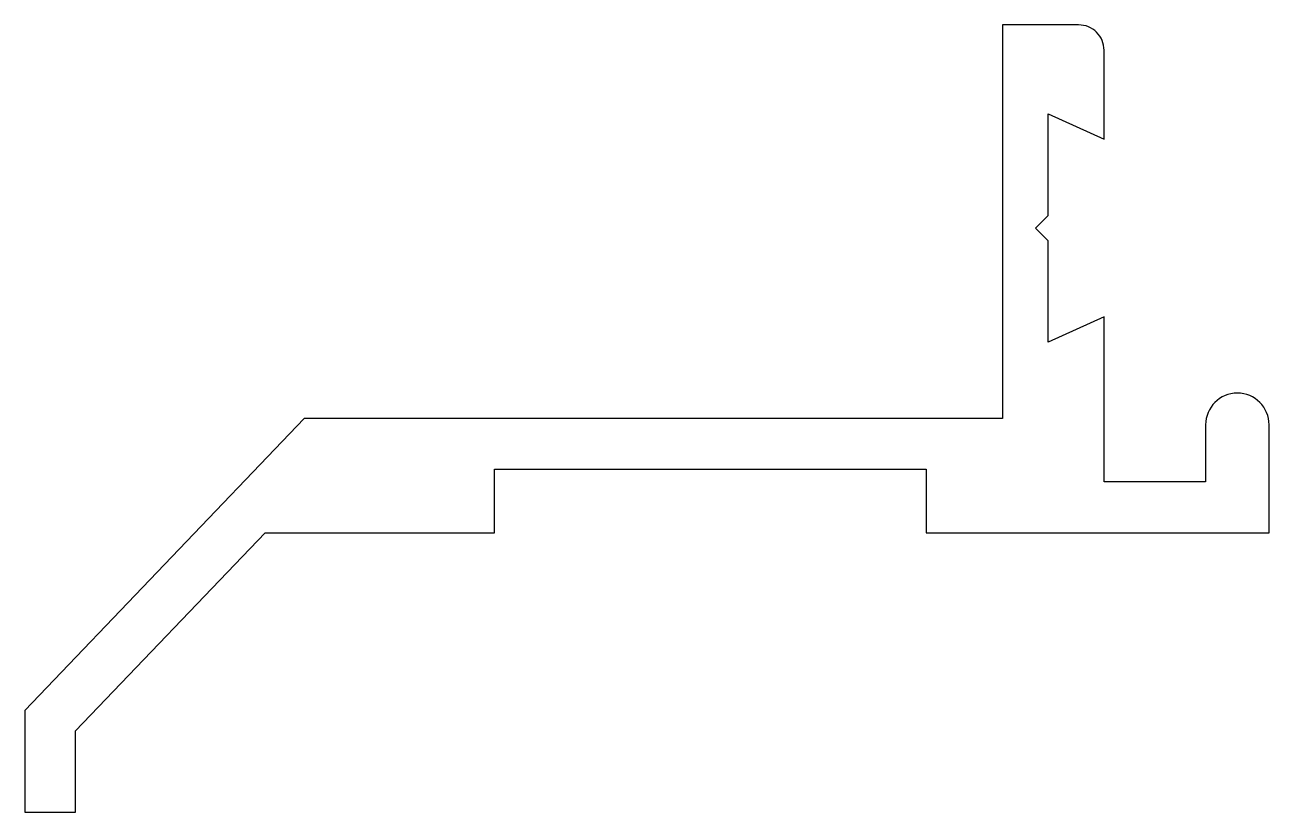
# Model space of a CAD drawing. Extents: x 371.3 to 420.3, y 207.6 to 238.6.
import ezdxf

# ---------------------------------------------------------------- set-up
doc = ezdxf.new("R2010")
doc.units = 0
doc.layers.add('ANA', color=220, linetype='CONTINUOUS')

msp = doc.modelspace()

# ---------------------------------------------------------------- linework, layer by layer
at = {"layer": 'ANA', "color": 0}
msp.add_lwpolyline([(371.279, 207.57), (373.279, 207.57), (373.279, 210.768), (380.743, 218.57), (389.779, 218.57), (389.779, 221.07), (406.779, 221.07), (406.779, 218.57), (420.279, 218.57), (420.279, 222.82, 1), (417.779, 222.82), (417.779, 220.57), (413.779, 220.57), (413.779, 227.07), (411.579, 226.07), (411.579, 230.07), (411.079, 230.57), (411.579, 231.07), (411.579, 235.07), (413.779, 234.07), (413.779, 237.57, 0.414214), (412.779, 238.57), (409.779, 238.57), (409.779, 223.07), (382.279, 223.07), (371.279, 211.57)], format="xyb", close=True, dxfattribs=at)

doc.saveas('drawing.dxf')
